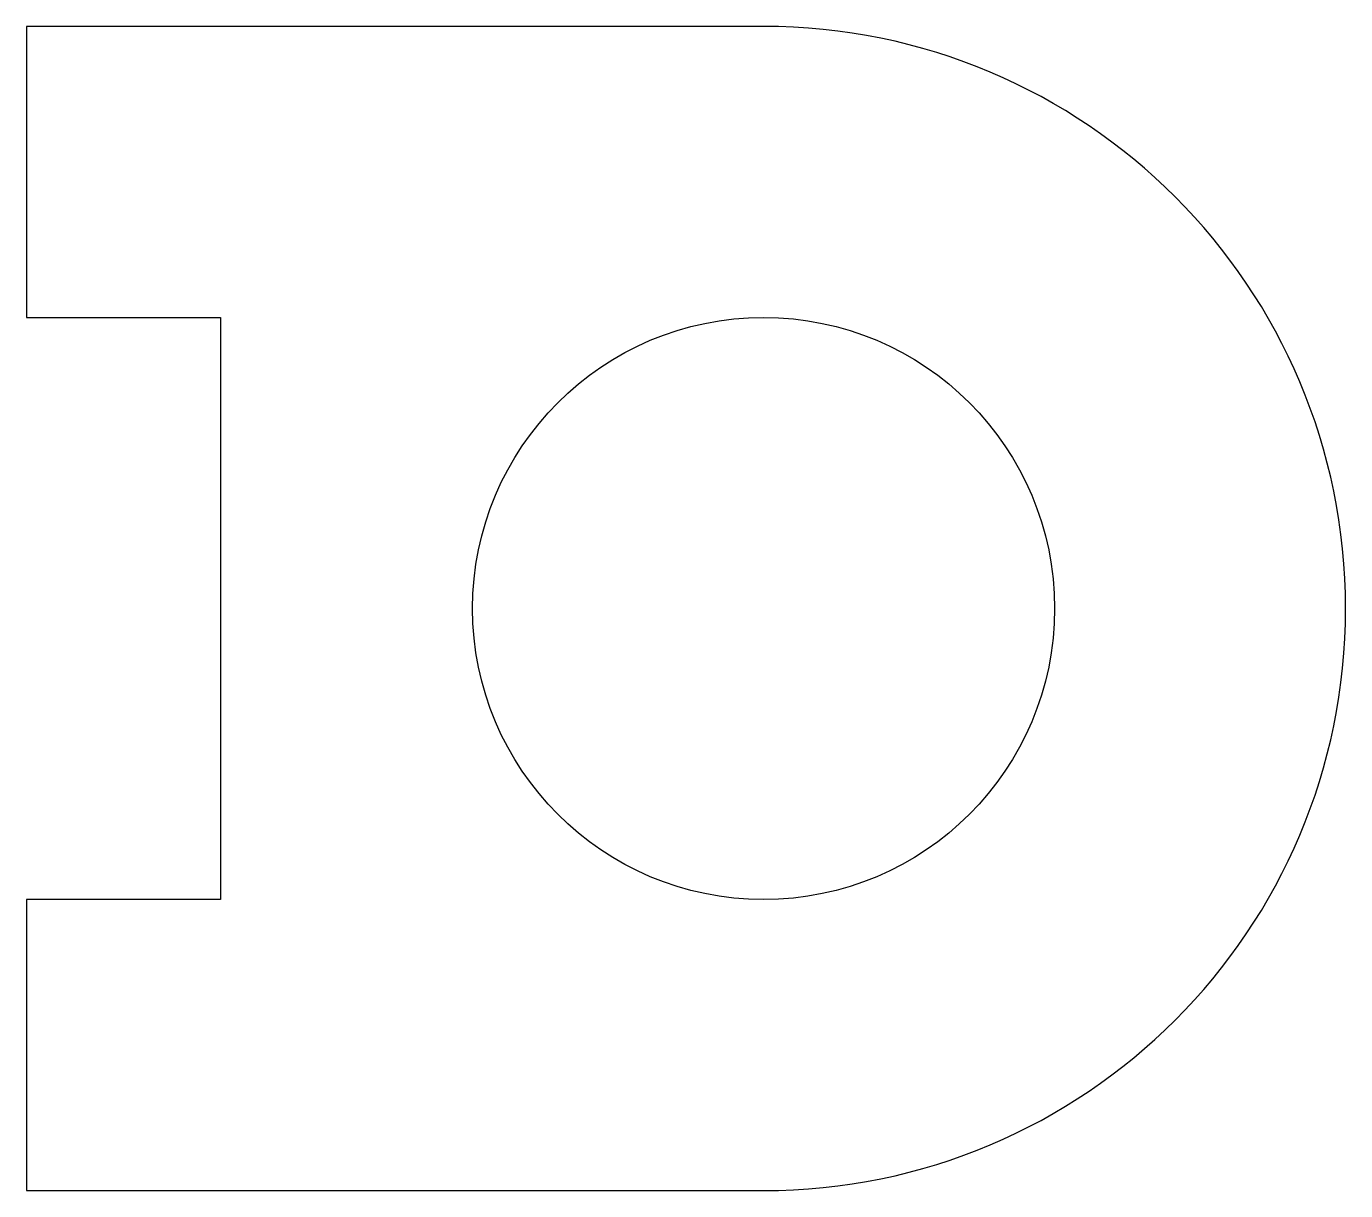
# Model space of a CAD drawing. Header units: millimetres. Extents: x 166.7 to 234.7, y 205 to 265.
import ezdxf

# ---------------------------------------------------------------- set-up
doc = ezdxf.new("R2010")
doc.units = ezdxf.units.MM
doc.header["$MEASUREMENT"] = 0

msp = doc.modelspace()

# ---------------------------------------------------------------- linework, layer by layer
msp.add_lwpolyline([(166.669, 205.022), (204.669, 205.022, 1), (204.669, 265.022), (166.669, 265.022), (166.669, 250.022), (176.669, 250.022), (176.669, 220.022), (166.669, 220.022)], format="xyb", close=True)
msp.add_circle((204.669, 235.022), 15)

doc.saveas('drawing.dxf')
